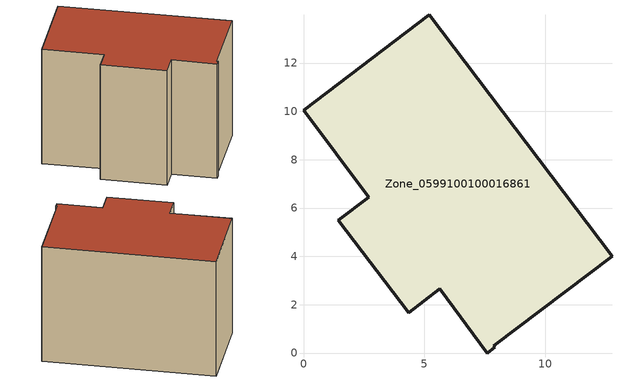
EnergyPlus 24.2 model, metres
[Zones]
Zone_0599100100016861
 floor ground (C_G): 5.65,2.65 4.35,1.67 1.44,5.5 2.71,6.45 0,10.04 5.21,13.99 12.77,4 7.87,0.29 7.92,0.24 7.61,0 z0
 wall outside (C_F): 4.35,1.67 5.65,2.65 7.61,0 7.92,0.24 7.87,0.29 12.77,4 5.21,13.99 0,10.04 2.71,6.45 1.44,5.5 4.35,1.67 z0:9.2
 roof outside (C_R): 7.87,0.29 12.77,4 5.21,13.99 0,10.04 2.71,6.45 1.44,5.5 4.35,1.67 5.65,2.65 7.61,0 7.92,0.24 z9.2
[BUILDING]
Pand.0599100100016861: North Axis=0; Terrain=City; Loads Convergence Tolerance Value=0.04; Temperature Convergence Tolerance Value=0.4; Solar Distribution=FullExterior; Maximum Number of Warmup Days=25; Minimum Number of Warmup Days=1
[Site:Location]
Rotterdam.The.Hague.AP_ZH_NLD Design_Conditions: Latitude=51.96; Longitude=4.45; Time Zone=1; Elevation=-4.5
[SITE:GROUNDTEMPERATURE:BUILDINGSURFACE]
18, 18, 18, 18, 18, 18, 18, 18, 18, 18, 18, 18
[MATERIAL] Thermal Absorptance=0.9; Solar Absorptance=0.7; Visible Absorptance=0.7
Name | Roughness | Thickness | Conductivity | Density | Specific Heat
G.D.2015-2018 | MediumSmooth | 0.15 | 0.0428571 | 540 | 1210
F.D.2015-2018 | Rough | 0.3 | 0.0666667 | 1920 | 840
R.D.2015-2018 | MediumRough | 0.2 | 0.0333333 | 1500 | 1000
[CONSTRUCTION]
C_G: G.D.2015-2018
C_F: F.D.2015-2018
C_R: R.D.2015-2018
[ZONE]
Zone_0599100100016861: Type=1; Multiplier=1; Ceiling Height=Autocalculate; Volume=Autocalculate; Floor Area=autocalculate; Part of Total Floor Area=Yes
[ZONEINFILTRATION:DESIGNFLOWRATE]
Infil_Zone_0599100100016861: Zone or ZoneList or Space or SpaceList=Zone_0599100100016861; Schedule=AlwaysOn; Design Flow Rate Calculation Method=Flow/Area; Flow Rate per Floor Area=0.0021; Constant Term Coefficient=1; Temperature Term Coefficient=0; Velocity Term Coefficient=0; Velocity Squared Term Coefficient=0
[HVACTEMPLATE:ZONE:IDEALLOADSAIRSYSTEM]
Zone_0599100100016861: Maximum Heating Supply Air Temperature=50; Minimum Cooling Supply Air Temperature=13; Maximum Heating Supply Air Humidity Ratio=0.0156; Minimum Cooling Supply Air Humidity Ratio=0.0077; Heating Limit=NoLimit; Cooling Limit=NoLimit; Dehumidification Control Type=ConstantSensibleHeatRatio; Cooling Sensible Heat Ratio=0.7; Dehumidification Setpoint=60; Humidification Control Type=None; Humidification Setpoint=30; Outdoor Air Method=None; Outdoor Air Flow Rate per Person=0.00944; Outdoor Air Flow Rate per Zone Floor Area=0; Outdoor Air Flow Rate per Zone=0; Demand Controlled Ventilation Type=None; Outdoor Air Economizer Type=NoEconomizer; Heat Recovery Type=None; Sensible Heat Recovery Effectiveness=0.7; Latent Heat Recovery Effectiveness=0.65
[ZONECONTROL:THERMOSTAT]
ThermostatControl_Zone_0599100100016861: Zone or ZoneList=Zone_0599100100016861; Control Type Schedule=DualSetpointControlType; Control 1=Thermostat_Zone_0599100100016861; Temperature Difference Between Cutout And Setpoint=0
[THERMOSTATSETPOINT:DUALSETPOINT]
Thermostat_Zone_0599100100016861: Heating Setpoint Temperature Schedule=HeatingSetpoint_Zone_0599100100016861; Cooling Setpoint Temperature Schedule=CoolingSetpoint_Zone_0599100100016861
[SCHEDULE:COMPACT]
HeatingSetpoint_Zone_0599100100016861: Through: 12/31, For: AllDays, Until: 24:00, 21
CoolingSetpoint_Zone_0599100100016861: Through: 12/31, For: AllDays, Until: 24:00, 24
DualSetpointControlType: Through: 12/31, For: AllDays, Until: 24:00, 4
AlwaysOn: Through: 12/31, For: AllDays, Until: 24:00, 1
